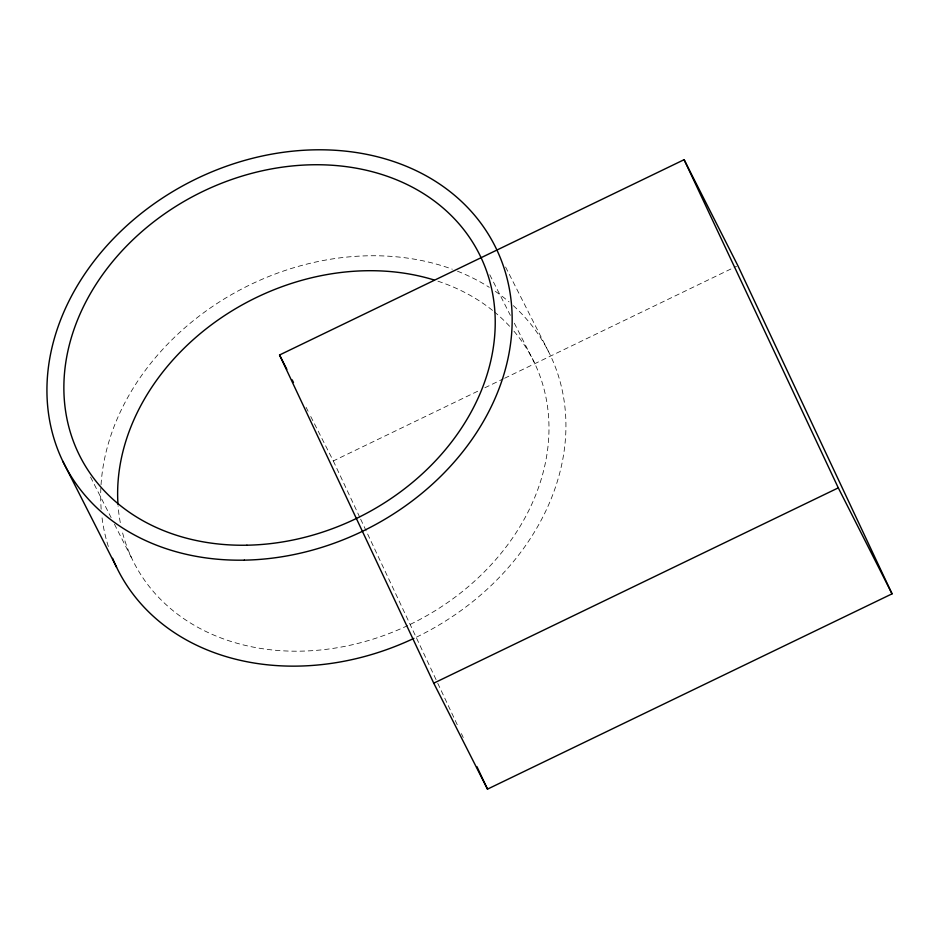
<?xml version="1.0" encoding="UTF-8"?>
<svg xmlns="http://www.w3.org/2000/svg" width="939" height="939" viewBox="0 0 939 939"><rect width="100%" height="100%" fill="white"/><g stroke="black" fill="none" stroke-linecap="round" stroke-linejoin="round"><path stroke-width="0.7" stroke-dasharray="4.7 3.52" d="M310.739 416.47L333.31 460.943L478.256 390.964M484.853 387.784L503.292 378.875M504.619 378.241L736.54 266.277M505.581 267.028L550.043 354.672M489.782 274.775L510.358 315.328M514.337 323.18L534.244 362.419M306.091 407.315L308.086 411.235M90.555 477.071L111.119 517.624M114.441 524.162L132.364 559.48M333.31 460.943L360.036 517.847M360.658 519.173L437.14 681.949M437.762 683.275L458.279 726.939M461.389 733.559L463.244 737.526M513.328 305.633A241.405 194.807 -26.9 0 1 415.214 637.745M108.349 546.521A241.405 194.807 -26.9 0 1 101.694 514.877M101.166 509.208A241.405 194.807 -26.9 0 1 100.966 486.156M101.048 484.7A241.405 194.807 -26.9 0 1 452.305 269.211M457.457 271.171A241.405 194.807 -26.9 0 1 489.301 287.334M495.358 291.36A241.405 194.807 -26.9 0 1 509.044 301.865M513.95 331.174A223.811 180.605 -26.9 0 1 409.028 624.963M407.714 625.585A223.811 180.605 -26.9 0 1 122.152 531.122M120.298 522.636A223.811 180.605 -26.9 0 1 118.079 505.687M437.926 281.195A223.811 180.605 -26.9 0 1 493.175 310.915M494.207 311.76A223.811 180.605 -26.9 0 1 510.112 326.831"/><path stroke-width="1.41" d="M279.552 354.989L684.108 159.689L737.854 265.643L892.05 593.835L487.494 789.136L433.748 683.181L279.552 354.989L286.853 369.379M433.748 683.181L838.292 487.869L892.05 593.835M292.158 379.849L293.484 382.466M62.807 461.272L116.565 567.226M684.108 159.689L838.292 487.869M476.93 766.647L487.494 789.136M413.911 638.356A241.405 194.807 -26.9 0 1 112.621 558.318M117.985 504.36A223.811 180.605 -26.9 0 1 216.627 321.009A223.811 180.605 -26.9 0 1 433.865 279.904M244.351 560.149A241.405 194.807 -26.9 0 0 496.285 248.718A241.405 194.807 -26.9 0 0 98.008 256.101A241.405 194.807 -26.9 0 0 244.351 560.149M246.922 545.207A223.811 180.605 -26.9 0 0 480.498 256.464A223.811 180.605 -26.9 0 0 111.236 263.307A223.811 180.605 -26.9 0 0 246.922 545.207"/></g></svg>
